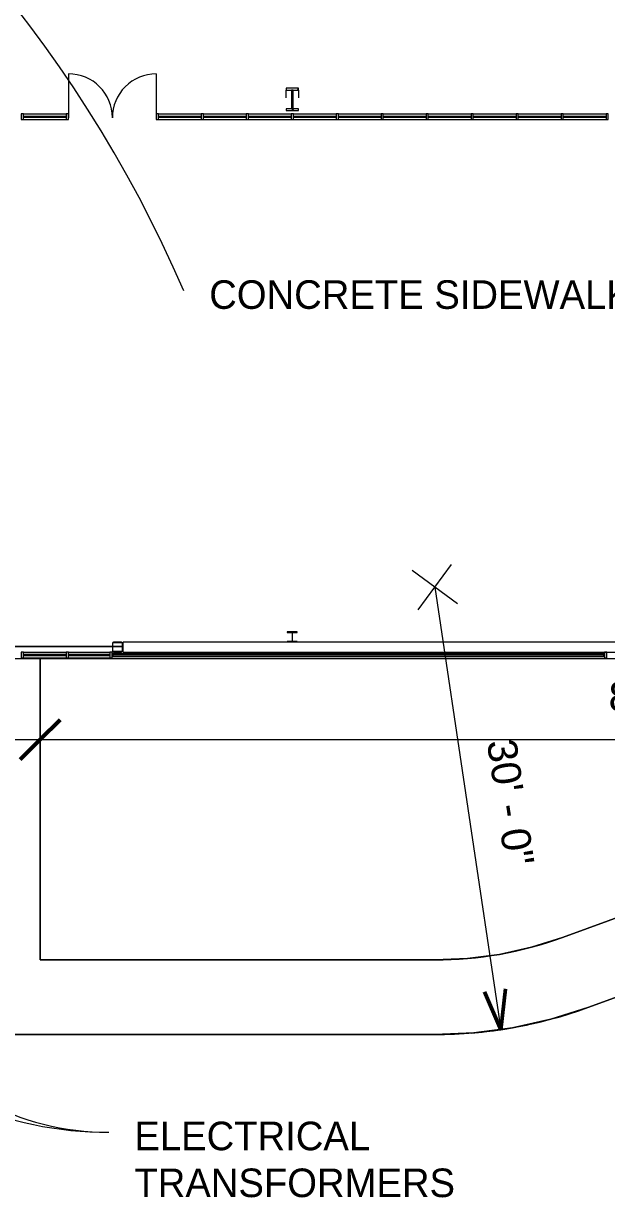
# Model space of a CAD drawing. Header units: inches. Extents: x 20008 to 27263, y -26025 to -19005.
# Drawn here: x 22870 to 23339, y -23234 to -22289 of the extents above; entities that cross this region are included whole.
import ezdxf

# ---------------------------------------------------------------- set-up
doc = ezdxf.new("R2010")
doc.units = ezdxf.units.IN
doc.header["$MEASUREMENT"] = 0
for name, color, linetype, lineweight in [('A-ANNO-DIMS', 211, 'Continuous', 9), ('A-ANNO-DIMS-256', 211, 'Continuous', 9), ('A-DOOR', 31, 'Continuous', 9), ('A-FLOR', 192, 'Continuous', 9), ('A-GLAZ-CURT', 52, 'Continuous', 9), ('A-GLAZ-CWMG', 51, 'Continuous', 9), ('A-WALL', 113, 'Continuous', 9), ('A-WALL-PATT', 111, 'Continuous', 25), ('C-TOPO', 7, 'Continuous', 9), ('Conc', 7, 'Continuous', 13), ('G-ANNO-TEXT', 231, 'Continuous', 9), ('L-SITE-WALL', 31, 'Continuous', 9), ('S-BEAM', 12, 'Continuous', 9), ('S-COLS', 52, 'Continuous', 9)]:
    doc.layers.add(name, color=color, linetype=linetype, lineweight=lineweight)
doc.styles.add('Arial_2', font='arial.ttf', dxfattribs={"height": 23.60479})
doc.styles.add('Century Gothic', font='GOTHIC.TTF', dxfattribs={"height": 22.993789})
doc.dimstyles.new('Arrow_-_3_32__Arial_1', dxfattribs={"dimscale": 12, "dimtxt": 24, "dimasz": 2.666667, "dimexe": 2, "dimexo": 0, "dimgap": 1.333333, "dimtad": 1, "dimjust": 3, "dimdec": 5, "dimrnd": 0.03125, "dimzin": 1, "dimdsep": 46, "dimlunit": 4, "dimtxsty": 'Arial_2', "dimblk1": 'OPEN30', "dimblk2": 'OPEN30', "dimsah": 1, "dimcen": 0.09, "dimazin": 0, "dimtfac": 1, "dimtdec": 4, "dimtix": 1, "dimtmove": 0, "dimatfit": 2, "dimfxl": 1, "dimtvp": 1, "dimtfill": 1, "dimfrac": 2, "dimtolj": 1, "dimtzin": 0, "dimarcsym": 2})
doc.dimstyles.new('Linear_-_3_32__Arial_1', dxfattribs={"dimscale": 12, "dimtxt": 24, "dimasz": 2.666667, "dimexe": 2, "dimexo": 1.333333, "dimgap": 1.333333, "dimtad": 1, "dimdec": 4, "dimrnd": 0.0625, "dimzin": 1, "dimdsep": 46, "dimlunit": 4, "dimtxsty": 'Arial_2', "dimblk1": 'OBLIQUE', "dimblk2": 'OBLIQUE', "dimsah": 1, "dimcen": 0.09, "dimdle": 2, "dimazin": 0, "dimtfac": 1, "dimtdec": 4, "dimtix": 1, "dimtmove": 0, "dimatfit": 3, "dimfxl": 1, "dimtvp": 1, "dimtfill": 1, "dimfrac": 2, "dimtolj": 1, "dimtzin": 0, "dimarcsym": 2})

# ---------------------------------------------------------------- blocks, each defined once
blk = doc.blocks.new('Struct_Xcel_Sports Complex_rvt-1-Site Plan - Phase 1')
at = {"layer": 'A-FLOR', "color": 7}
for p, q in [((22941.27, -22790.8), (22810.7, -22790.8)), ((22948.92, -22790.8), (22941.61, -22790.8)), ((22949.77, -22790.8), (22949.27, -22790.8))]:
    blk.add_line(p, q, dxfattribs=at)
at = {"layer": 'L-SITE-WALL', "color": 7}
for p, q in [((22810.7, -22790.8), (22941.27, -22790.8)), ((22941.61, -22790.8), (22948.92, -22790.8)), ((22949.27, -22790.8), (22949.77, -22790.8)), ((23337.08, -22798.8), (22941.02, -22798.8))]:
    blk.add_line(p, q, dxfattribs=at)
blk = doc.blocks.new('W-Wide Flange-Column - B2_E-1389165-Site Plan - Phase 1')
at = {"layer": 'S-COLS'}
h = blk.add_hatch(dxfattribs=at)
h.set_pattern_fill('FP_1', color=256, style=0, pattern_type=2)
h.set_pattern_definition([(225, (23085.89, -22783.178), (25.342707, -25.342707), []), (225, (23085.89, -22821.578), (25.342707, -25.342707), [])])
h.paths.add_polyline_path([(-4, 4.12), (-4, 3.69), (-0.84, 3.69), (-0.35, 3.49), (-0.14, 3), (-0.14, -3), (-0.35, -3.49), (-0.84, -3.69), (-4, -3.69), (-4, -4.12), (4, -4.12), (4, -3.69), (0.84, -3.69), (0.35, -3.49), (0.14, -3), (0.14, 3), (0.35, 3.49), (0.84, 3.69), (4, 3.69), (4, 4.12)], flags=0)
at = {"layer": 'S-COLS', "lineweight": 15}
for p, q in [((-4, 4.12), (-4, 3.69)), ((-4, 3.69), (-0.84, 3.69)), ((-0.14, 3), (-0.14, -3)), ((0.14, -3), (0.14, 3)), ((0.84, 3.69), (4, 3.69)), ((4, 3.69), (4, 4.12)), ((-0.84, -3.69), (-4, -3.69)), ((-4, -3.69), (-4, -4.12)), ((-4, -4.12), (4, -4.12)), ((4, -3.69), (0.84, -3.69)), ((4, -4.12), (4, -3.69))]:
    blk.add_line(p, q, dxfattribs=at)
for centre, start, end in [((-0.84, 3), 0, 90), ((0.84, 3), 90, 180), ((-0.84, -3), 270, 0), ((0.84, -3), 180, 270)]:
    blk.add_arc(centre, 0.691, start, end, dxfattribs=at)
blk = doc.blocks.new('columns and girder2 - one-V32-Site Plan - Phase 1')
at = {"layer": 'S-BEAM'}
h = blk.add_hatch(dxfattribs=at)
h.set_pattern_fill('FP_25', color=256, style=0, pattern_type=2)
h.set_pattern_definition([(225, (23085.89, -22360.053), (25.342707, -25.342707), []), (225, (23085.89, -22398.453), (25.342707, -25.342707), [])])
h.paths.add_polyline_path([(5, -0.5), (-5, -0.5), (-5, -2), (5, -2)], flags=0)
h.paths.add_polyline_path([(-5, -17.03), (-5, -18.55), (5, -18.55), (5, -17.03)], flags=0)
h.paths.add_polyline_path([(5, -1204.89), (-5, -1204.89), (-5, -1206.4), (5, -1206.4)], flags=0)
h.paths.add_polyline_path([(5, -1224.25), (-5, -1224.25), (-5, -1225), (5, -1225)], flags=0)
at = {"layer": 'S-BEAM', "lineweight": 15}
for p, q in [((5, -0.5), (-5, -0.5)), ((-5, -0.5), (-5, -2)), ((-5, -2), (5, -2)), ((0.62, -2), (-0.63, -2)), ((-0.63, -2), (-0.63, -17.03)), ((0.62, -17.03), (0.62, -2)), ((5, -2), (5, -0.5)), ((5, -17.03), (-5, -17.03)), ((-5, -17.03), (-5, -18.55)), ((-5, -18.55), (5, -18.55)), ((-0.63, -17.03), (0.62, -17.03)), ((5, -18.55), (5, -17.03))]:
    blk.add_line(p, q, dxfattribs=at)
at = {"layer": 'S-BEAM'}
for p, q in [((-5, -17.03), (-5, -10.69)), ((5, -10.69), (5, -17.03))]:
    blk.add_line(p, q, dxfattribs=at)
blk = doc.blocks.new('Rectangular Mullion - Exterior 2_ x 4_5_-1142353-Site Plan - Phase 1')
at = {"layer": 'A-GLAZ-CWMG', "lineweight": 13}
for p, q in [((0, 1.5), (-2, 1.5)), ((-2, 1.5), (-2, -3)), ((0, -3), (0, 1.5)), ((-2, -3), (0, -3))]:
    blk.add_line(p, q, dxfattribs=at)
blk = doc.blocks.new('System Panel - INSULATED LOW-E GLAZING _SEE ELEVATIONS FOR U-FACTOR_ SHGC_ _ LT_-1142335-Site Plan - Phase 1')
at = {"layer": 'A-GLAZ-CURT'}
for p, q in [((16.53125, -0.25), (-16.53125, -0.25)), ((-16.53125, -0.25), (-16.53125, -1.25)), ((-16.53125, -1.25), (-16.53125, -0.25)), ((16.53125, -0.25), (-16.53125, -0.25)), ((-16.53125, -1.25), (16.53125, -1.25)), ((-16.53125, -1.25), (16.53125, -1.25)), ((16.53125, -1.25), (16.53125, -0.25)), ((16.53125, -0.25), (16.53125, -1.25))]:
    blk.add_line(p, q, dxfattribs=at)
blk = doc.blocks.new('System Panel - INSULATED LOW-E GLAZING _SEE ELEVATIONS FOR U-FACTOR_ SHGC_ _ LT_-827433-Site Plan - Phase 1')
at = {"layer": 'A-GLAZ-CURT'}
for p, q in [((17.09375, -0.25), (-17.09375, -0.25)), ((-17.09375, -0.25), (-17.09375, -1.25)), ((-17.09375, -1.25), (-17.09375, -0.25)), ((17.09375, -0.25), (-17.09375, -0.25)), ((-17.09375, -1.25), (17.09375, -1.25)), ((-17.09375, -1.25), (17.09375, -1.25)), ((17.09375, -1.25), (17.09375, -0.25)), ((17.09375, -0.25), (17.09375, -1.25))]:
    blk.add_line(p, q, dxfattribs=at)
blk = doc.blocks.new('Rectangular Mullion - Exterior 2_ x 4_5_-1135321-Site Plan - Phase 1')
at = {"layer": 'A-GLAZ-CWMG'}
for p, q in [((22278.7, -22795.43), (22311.77, -22795.43)), ((22278.7, -22799.93), (22311.77, -22799.93))]:
    blk.add_line(p, q, dxfattribs=at)
blk = doc.blocks.new('Rectangular Mullion - Exterior 2_ x 4_5_-1305167-Site Plan - Phase 1')
at = {"layer": 'A-GLAZ-CWMG'}
for p, q in [((22869.77, -22795.43), (22903.95, -22795.43)), ((22869.77, -22799.93), (22903.95, -22799.93))]:
    blk.add_line(p, q, dxfattribs=at)
blk = doc.blocks.new('Rectangular Mullion - Exterior 2_ x 4_5_-1142382-Site Plan - Phase 1')
at = {"layer": 'A-GLAZ-CWMG', "lineweight": 13}
for p, q in [((0, 3), (-2, 3)), ((-2, 3), (-2, -1.5)), ((0, -1.5), (0, 3)), ((-2, -1.5), (0, -1.5))]:
    blk.add_line(p, q, dxfattribs=at)
blk = doc.blocks.new('Rectangular Mullion - Exterior 2_ x 4_5_-827464-Site Plan - Phase 1')
at = {"layer": 'A-GLAZ-CWMG', "lineweight": 13}
for p, q in [((-1, 3), (1, 3)), ((-1, -1.5), (-1, 3)), ((1, 3), (1, -1.5)), ((1, -1.5), (-1, -1.5))]:
    blk.add_line(p, q, dxfattribs=at)
blk = doc.blocks.new('System Panel - Interior Glazing-1220293-Site Plan - Phase 1')
at = {"layer": 'A-GLAZ-CURT'}
for p, q in [((17.21875, -0.5625), (-17.21875, -0.5625)), ((-17.21875, -0.5625), (-17.21875, -0.9375)), ((-17.21875, -0.9375), (17.21875, -0.9375)), ((17.21875, -0.9375), (17.21875, -0.5625))]:
    blk.add_line(p, q, dxfattribs=at)
blk = doc.blocks.new('Door_Single_Storefront - one-1371405-Site Plan - Phase 1')
at = {"layer": 'A-DOOR'}
blk.add_line((-17.65625, -35.3125), (-17.65625, 0), dxfattribs=at)
blk.add_arc((-17.65625, 0), 35.3125, 270, 0, dxfattribs=at)
blk = doc.blocks.new('Door_Single_Storefront - one-1371406-Site Plan - Phase 1')
at = {"layer": 'A-DOOR'}
blk.add_line((-17.65625, 35.3125), (-17.65625, 0), dxfattribs=at)
blk.add_arc((-17.65625, 0), 35.3125, 360, 90, dxfattribs=at)
blk = doc.blocks.new('Rectangular Mullion - Interior 1_75_ x 4_5_-1179494-Site Plan - Phase 1')
at = {"layer": 'A-GLAZ-CWMG'}
for p, q in [((24570.45, -22362.3), (24604.89, -22362.3)), ((24570.45, -22366.8), (24604.89, -22366.8))]:
    blk.add_line(p, q, dxfattribs=at)
blk = doc.blocks.new('Rectangular Mullion - Interior 1_75_ x 4_5_-1305206-Site Plan - Phase 1')
at = {"layer": 'A-GLAZ-CWMG'}
for p, q in [((24317.14, -22362.3), (24351.58, -22362.3)), ((24317.14, -22366.8), (24351.58, -22366.8))]:
    blk.add_line(p, q, dxfattribs=at)
blk = doc.blocks.new('Rectangular Mullion - Interior 1_75_ x 4_5_-V76-Site Plan - Phase 1')
at = {"layer": 'A-GLAZ-CWMG'}
for p, q in [((24027.64, -22362.3), (24062.08, -22362.3)), ((24027.64, -22366.8), (24062.08, -22366.8))]:
    blk.add_line(p, q, dxfattribs=at)
blk = doc.blocks.new('Rectangular Mullion - Interior 1_75_ x 4_5_-1220290-Site Plan - Phase 1')
at = {"layer": 'A-GLAZ-CWMG', "lineweight": 13}
for p, q in [((-0.875, 3), (0.875, 3)), ((-0.875, -1.5), (-0.875, 3)), ((0.875, 3), (0.875, -1.5)), ((0.875, -1.5), (-0.875, -1.5))]:
    blk.add_line(p, q, dxfattribs=at)
blk = doc.blocks.new('Girt_C - 8_D-1405511-Site Plan - Phase 1')
at = {"layer": 'S-BEAM'}
for p, q in [((23949.89, -22787.3), (22949.77, -22787.3)), ((22949.77, -22787.49), (22949.77, -22787.3)), ((23949.89, -22787.3), (23949.89, -22787.49)), ((22949.77, -22795.12), (22949.77, -22787.49)), ((22949.77, -22795.3), (22949.77, -22795.12)), ((22949.77, -22795.3), (23949.89, -22795.3)), ((23949.89, -22787.49), (23949.89, -22795.12)), ((23949.89, -22795.12), (23949.89, -22795.3))]:
    blk.add_line(p, q, dxfattribs=at)
blk = doc.blocks.new('DIMBLOCK41-Site Plan - Phase 1')
at = {"layer": 'A-ANNO-DIMS-256', "transparency": 16777216}
for p, q in [((23218.79, -22756.55), (23182.42, -22729.62)), ((23187.14, -22761.27), (23214.07, -22724.9)), ((23200.61, -22743.09), (23253.67, -23099.15))]:
    blk.add_line(p, q, dxfattribs=at)
at = {"layer": 'A-ANNO-DIMS-256', "lineweight": 50, "transparency": 16777216}
for q in [(23240.47, -23068.77), (23257.43, -23066.24)]:
    blk.add_line((23253.67, -23099.15), q, dxfattribs=at)
at = {"layer": 'A-ANNO-DIMS-256', "transparency": 16777216}
blk.add_arc((23200.61, -22743.09), 360, 274.65588, 282.29532, dxfattribs=at)
at = {"layer": 'A-ANNO-DIMS-256', "color": 0, "transparency": 16777216, "insert": (23265.74, -22863.85), "char_height": 23.605, "width": 122.2892, "attachment_point": 1, "rotation": 278.4756, "line_spacing_factor": 0.938532, "style": 'Arial_2', "bg_fill": 3, "box_fill_scale": 1.25, "bg_fill_color": 0, "bg_fill_transparency": 0}
blk.add_mtext('30\' - 0"', dxfattribs=at)
blk = doc.blocks.new('_Open30')
at = {"color": 0, "linetype": 'ByBlock', "lineweight": -2}
for p, q in [((-1, 0.268), (0, 0)), ((0, 0), (-1, -0.268)), ((0, 0), (-1, 0))]:
    blk.add_line(p, q, dxfattribs=at)
blk = doc.blocks.new('DIMBLOCK73-Site Plan - Phase 1')
at = {"layer": 'A-ANNO-DIMS-256', "transparency": 16777216}
for p, q in [((22058.14, -22806.8), (22058.14, -22889.77)), ((22058.14, -22865.77), (22058.14, -22806.8)), ((22883.02, -22859.15), (22883.02, -22889.77)), ((22883.02, -22865.77), (22883.02, -22859.15)), ((22058.14, -22865.77), (22883.02, -22865.77))]:
    blk.add_line(p, q, dxfattribs=at)
at = {"layer": 'A-ANNO-DIMS-256', "lineweight": 50, "transparency": 16777216}
for p, q in [((22058.14, -22865.77), (22074.14, -22849.77)), ((22883.02, -22865.77), (22899.02, -22849.77)), ((22058.14, -22865.77), (22042.14, -22881.77)), ((22883.02, -22865.77), (22867.02, -22881.77))]:
    blk.add_line(p, q, dxfattribs=at)
at = {"layer": 'A-ANNO-DIMS-256', "color": 0, "transparency": 16777216, "insert": (22392.3, -22819.15), "char_height": 23.6048, "width": 187.8646, "attachment_point": 1, "line_spacing_factor": 0.938532, "style": 'Arial_2', "bg_fill": 3, "box_fill_scale": 1.25, "bg_fill_color": 0, "bg_fill_transparency": 0}
blk.add_mtext('68\' - 8 7/8"', dxfattribs=at)
blk = doc.blocks.new('_Oblique')
at = {"color": 0, "linetype": 'ByBlock', "lineweight": -2}
blk.add_line((-0.5, -0.5), (0.5, 0.5), dxfattribs=at)
blk = doc.blocks.new('DIMBLOCK74-Site Plan - Phase 1')
at = {"layer": 'A-ANNO-DIMS-256', "lineweight": 50, "transparency": 16777216}
for p, q in [((22883.02, -22865.77), (22899.02, -22849.77)), ((23954.27, -22865.77), (23970.27, -22849.77)), ((22883.02, -22865.77), (22867.02, -22881.77)), ((23954.27, -22865.77), (23938.27, -22881.77))]:
    blk.add_line(p, q, dxfattribs=at)
at = {"layer": 'A-ANNO-DIMS-256', "transparency": 16777216}
for p, q in [((22883.02, -22859.15), (22883.02, -22889.77)), ((22883.02, -22865.77), (22883.02, -22859.15)), ((23954.27, -22859.15), (23954.27, -22889.77)), ((23954.27, -22865.77), (23954.27, -22859.15)), ((22883.02, -22865.77), (23954.27, -22865.77))]:
    blk.add_line(p, q, dxfattribs=at)
at = {"layer": 'A-ANNO-DIMS-256', "color": 0, "transparency": 16777216, "insert": (23340.36, -22819.15), "char_height": 23.6048, "width": 187.8646, "attachment_point": 1, "line_spacing_factor": 0.938532, "style": 'Arial_2', "bg_fill": 3, "box_fill_scale": 1.25, "bg_fill_color": 0, "bg_fill_transparency": 0}
blk.add_mtext('89\' - 3 1/4"', dxfattribs=at)

msp = doc.modelspace()

# ---------------------------------------------------------------- hatches: boundary and pattern name
at = {"layer": 'A-WALL-PATT', "lineweight": 9, "transparency": 33554649}
msp.add_hatch(color=256, dxfattribs=at).paths.add_polyline_path([(23287.009082, -22798.480335), (23336.765225, -22798.480335), (23336.765225, -22796.905535), (22941.327725, -22796.905535), (22941.327725, -22798.480335), (23073.227749, -22798.480335)], flags=0)
at = {"layer": 'S-COLS'}
h = msp.add_hatch(dxfattribs=at)
h.set_pattern_fill('FP_8', color=256, style=0, pattern_type=2)
h.set_pattern_definition([(45, (0, 0), (-25.342707, 25.342707), []), (45, (0, 38.4), (-25.342707, 25.342707), [])])
h.paths.add_polyline_path([(22941.963225, -22795.30281), (22948.567225, -22795.30281), (22949.060786, -22795.098371), (22949.265225, -22794.60481), (22949.265225, -22788.00081), (22949.060786, -22787.50725), (22948.567225, -22787.30281), (22941.963225, -22787.30281), (22941.469665, -22787.50725), (22941.265225, -22788.00081), (22941.265225, -22794.60481), (22941.469665, -22795.098371)], flags=0)
h.paths.add_polyline_path([(22941.963225, -22794.95381), (22941.716445, -22794.851591), (22941.614225, -22794.60481), (22941.716445, -22787.75403), (22941.963225, -22787.65181), (22948.814006, -22787.75403), (22948.916225, -22788.00081), (22948.814006, -22794.851591), (22948.567225, -22794.95381)], flags=0)

# ---------------------------------------------------------------- linework, layer by layer
at = {"layer": 'A-WALL', "lineweight": 25}
for p, q in [((23336.765225, -22796.905535), (22941.327725, -22796.905535)), ((22941.327725, -22796.905535), (22941.327725, -22798.480335)), ((22941.327725, -22798.480335), (23336.765225, -22798.480335)), ((23336.765225, -22798.480335), (23336.765225, -22796.905535))]:
    msp.add_line(p, q, dxfattribs=at)
at = {"layer": 'C-TOPO'}
for p, q in [((22883.015625, -22799.92781), (22883.015625, -23043.084961)), ((22883.015625, -23043.084961), (22883.015625, -22799.92781)), ((23303.213379, -23024.992676), (23607.32373, -22914.306152)), ((23607.32373, -22914.306152), (23303.213379, -23024.992676)), ((23627.846191, -22970.687988), (23323.734375, -23081.374512)), ((23323.734375, -23081.374512), (23627.846191, -22970.687988)), ((23252.702637, -23038.527832), (23278.253906, -23032.863281)), ((23278.253906, -23032.863281), (23252.702637, -23038.527832)), ((23278.253906, -23032.863281), (23303.213379, -23024.992676)), ((23303.213379, -23024.992676), (23278.253906, -23032.863281)), ((23200.608398, -23043.084961), (23226.754395, -23041.943848)), ((23226.754395, -23041.943848), (23200.608398, -23043.084961)), ((23226.754395, -23041.943848), (23252.702637, -23038.527832)), ((23252.702637, -23038.527832), (23226.754395, -23041.943848)), ((22883.015625, -23043.084961), (23200.608398, -23043.084961)), ((23200.608398, -23043.084961), (22883.015625, -23043.084961)), ((23323.734375, -23081.374512), (23293.782715, -23090.818359)), ((23293.782715, -23090.818359), (23323.734375, -23081.374512)), ((23263.120605, -23097.616699), (23231.983887, -23101.715332)), ((23231.983887, -23101.715332), (23263.120605, -23097.616699)), ((23293.782715, -23090.818359), (23263.120605, -23097.616699)), ((23263.120605, -23097.616699), (23293.782715, -23090.818359)), ((23200.608398, -23103.084961), (22031.235352, -23103.084961)), ((22031.235352, -23103.084961), (23200.608398, -23103.084961)), ((23231.983887, -23101.715332), (23200.608398, -23103.084961)), ((23200.608398, -23103.084961), (23231.983887, -23101.715332))]:
    msp.add_line(p, q, dxfattribs=at)
at = {"layer": 'Conc'}
for p, q in [((22883.015225, -23043.085554), (22883.015225, -22799.92781)), ((23303.213763, -23024.99334), (23607.324307, -22914.306154)), ((23323.734971, -23081.374897), (23627.845515, -22970.687711)), ((22883.015225, -23043.085554), (23200.60772, -23043.085554)), ((22031.235225, -23103.085554), (23200.60772, -23103.085554))]:
    msp.add_line(p, q, dxfattribs=at)
for radius in [300, 360]:
    msp.add_arc((23200.60772, -22743.085554), radius, 270, 290, dxfattribs=at)
at = {"layer": 'G-ANNO-TEXT', "color": 145}
for centre, radius, start, end in [((22048.068449, -22914.173882), 1034.995199, 23.306882938, 95.11554283), ((22938.380643, -22882.296994), 299.433838, 176.755913374, 270), ((22938.380643, -22966.562392), 215.16844, 157.439961967, 270)]:
    msp.add_arc(centre, radius, start, end, dxfattribs=at)
at = {"layer": 'L-SITE-WALL'}
for p, q in [((25232.823805, -22800.80281), (22652.387245, -22800.80281)), ((22941.015225, -22798.80281), (23337.077725, -22798.80281))]:
    msp.add_line(p, q, dxfattribs=at)
at = {"layer": 'S-COLS', "lineweight": 15}
for p, q in [((22948.567225, -22787.30281), (22941.963225, -22787.30281)), ((22941.265225, -22788.00081), (22941.265225, -22794.60481)), ((22941.614225, -22794.60481), (22941.614225, -22788.00081)), ((22941.963225, -22787.65181), (22948.567225, -22787.65181)), ((22948.567225, -22794.95381), (22941.963225, -22794.95381)), ((22941.963225, -22795.30281), (22948.567225, -22795.30281)), ((22948.916225, -22788.00081), (22948.916225, -22794.60481)), ((22949.265225, -22794.60481), (22949.265225, -22788.00081))]:
    msp.add_line(p, q, dxfattribs=at)
for centre, radius, start, end in [((22941.963225, -22788.00081), 0.698, 90, 180), ((22948.567225, -22788.00081), 0.698, 0, 90), ((22941.963225, -22794.60481), 0.698, 180, 270), ((22941.963225, -22788.00081), 0.349, 90, 180), ((22941.963225, -22794.60481), 0.349, 180, 270), ((22948.567225, -22788.00081), 0.349, 0, 90), ((22948.567225, -22794.60481), 0.698, 270, 0), ((22948.567225, -22794.60481), 0.349, 270, 0)]:
    msp.add_arc(centre, radius, start, end, dxfattribs=at)

# ---------------------------------------------------------------- block references
at = {"layer": 'A-DOOR'}
msp.add_blockref('Door_Single_Storefront - one-1371406-Site Plan - Phase 1', (22923.483975, -22365.30281), dxfattribs=at)
at = {"layer": 'A-DOOR', "rotation": 180}
msp.add_blockref('Door_Single_Storefront - one-1371405-Site Plan - Phase 1', (22958.796475, -22365.30281), dxfattribs=at)
at = {"layer": 'A-GLAZ-CURT', "rotation": 180}
for name, p in [('System Panel - Interior Glazing-1220293-Site Plan - Phase 1', (22886.858975, -22365.30281)), ('System Panel - Interior Glazing-1220293-Site Plan - Phase 1', (22995.421475, -22365.30281)), ('System Panel - Interior Glazing-1220293-Site Plan - Phase 1', (23031.608975, -22365.30281)), ('System Panel - Interior Glazing-1220293-Site Plan - Phase 1', (23067.796475, -22365.30281)), ('System Panel - Interior Glazing-1220293-Site Plan - Phase 1', (23103.983975, -22365.30281)), ('System Panel - Interior Glazing-1220293-Site Plan - Phase 1', (23140.171475, -22365.30281)), ('System Panel - Interior Glazing-1220293-Site Plan - Phase 1', (23176.358975, -22365.30281)), ('System Panel - Interior Glazing-1220293-Site Plan - Phase 1', (23212.546475, -22365.30281)), ('System Panel - Interior Glazing-1220293-Site Plan - Phase 1', (23248.733975, -22365.30281)), ('System Panel - Interior Glazing-1220293-Site Plan - Phase 1', (23284.921475, -22365.30281)), ('System Panel - Interior Glazing-1220293-Site Plan - Phase 1', (23321.108975, -22365.30281)), ('System Panel - INSULATED LOW-E GLAZING _SEE ELEVATIONS FOR U-FACTOR_ SHGC_ _ LT_-827433-Site Plan - Phase 1', (22886.858975, -22798.42781)), ('System Panel - INSULATED LOW-E GLAZING _SEE ELEVATIONS FOR U-FACTOR_ SHGC_ _ LT_-1142335-Site Plan - Phase 1', (22922.483975, -22798.42781))]:
    msp.add_blockref(name, p, dxfattribs=at)
at = {"layer": 'A-GLAZ-CWMG', "extrusion": (0, 0, -1)}
for name, p in [('Rectangular Mullion - Interior 1_75_ x 4_5_-1220290-Site Plan - Phase 1', (-22868.765225, -22365.30281)), ('Rectangular Mullion - Interior 1_75_ x 4_5_-1220290-Site Plan - Phase 1', (-22904.952725, -22365.30281)), ('Rectangular Mullion - Interior 1_75_ x 4_5_-1220290-Site Plan - Phase 1', (-22977.327725, -22365.30281)), ('Rectangular Mullion - Interior 1_75_ x 4_5_-1220290-Site Plan - Phase 1', (-23013.515225, -22365.30281)), ('Rectangular Mullion - Interior 1_75_ x 4_5_-1220290-Site Plan - Phase 1', (-23049.702725, -22365.30281)), ('Rectangular Mullion - Interior 1_75_ x 4_5_-1220290-Site Plan - Phase 1', (-23085.890225, -22365.30281)), ('Rectangular Mullion - Interior 1_75_ x 4_5_-1220290-Site Plan - Phase 1', (-23122.077725, -22365.30281)), ('Rectangular Mullion - Interior 1_75_ x 4_5_-1220290-Site Plan - Phase 1', (-23158.265225, -22365.30281)), ('Rectangular Mullion - Interior 1_75_ x 4_5_-1220290-Site Plan - Phase 1', (-23194.452725, -22365.30281)), ('Rectangular Mullion - Interior 1_75_ x 4_5_-1220290-Site Plan - Phase 1', (-23230.640225, -22365.30281)), ('Rectangular Mullion - Interior 1_75_ x 4_5_-1220290-Site Plan - Phase 1', (-23266.827725, -22365.30281)), ('Rectangular Mullion - Interior 1_75_ x 4_5_-1220290-Site Plan - Phase 1', (-23303.015225, -22365.30281)), ('Rectangular Mullion - Interior 1_75_ x 4_5_-1220290-Site Plan - Phase 1', (-23339.202725, -22365.30281)), ('Rectangular Mullion - Exterior 2_ x 4_5_-827464-Site Plan - Phase 1', (-22868.765225, -22798.42781)), ('Rectangular Mullion - Exterior 2_ x 4_5_-827464-Site Plan - Phase 1', (-22904.952725, -22798.42781))]:
    msp.add_blockref(name, p, dxfattribs=at)
at = {"layer": 'A-GLAZ-CWMG'}
for name, p in [('Rectangular Mullion - Interior 1_75_ x 4_5_-V76-Site Plan - Phase 1', (-1158, 0)), ('Rectangular Mullion - Interior 1_75_ x 4_5_-1305206-Site Plan - Phase 1', (-1338.9375, 0)), ('Rectangular Mullion - Interior 1_75_ x 4_5_-1179494-Site Plan - Phase 1', (-1556.0625, 0)), ('Rectangular Mullion - Interior 1_75_ x 4_5_-1179494-Site Plan - Phase 1', (-1519.875, 0)), ('Rectangular Mullion - Interior 1_75_ x 4_5_-1179494-Site Plan - Phase 1', (-1483.6875, 0)), ('Rectangular Mullion - Interior 1_75_ x 4_5_-1179494-Site Plan - Phase 1', (-1447.5, 0)), ('Rectangular Mullion - Interior 1_75_ x 4_5_-1179494-Site Plan - Phase 1', (-1411.3125, 0)), ('Rectangular Mullion - Interior 1_75_ x 4_5_-1179494-Site Plan - Phase 1', (-1375.125, 0)), ('Rectangular Mullion - Interior 1_75_ x 4_5_-1179494-Site Plan - Phase 1', (-1338.9375, 0)), ('Rectangular Mullion - Interior 1_75_ x 4_5_-1179494-Site Plan - Phase 1', (-1302.75, 0)), ('Rectangular Mullion - Interior 1_75_ x 4_5_-1179494-Site Plan - Phase 1', (-1266.5625, 0)), ('Rectangular Mullion - Exterior 2_ x 4_5_-1305167-Site Plan - Phase 1', (0, 0)), ('Rectangular Mullion - Exterior 2_ x 4_5_-1135321-Site Plan - Phase 1', (627.25, 0)), ('Rectangular Mullion - Exterior 2_ x 4_5_-1142382-Site Plan - Phase 1', (22941.015225, -22798.42781))]:
    msp.add_blockref(name, p, dxfattribs=at)
at = {"layer": 'A-GLAZ-CWMG', "rotation": 180}
msp.add_blockref('Rectangular Mullion - Exterior 2_ x 4_5_-1142353-Site Plan - Phase 1', (23337.077725, -22798.42781), dxfattribs=at)
at = {"layer": 'S-BEAM', "rotation": 180}
msp.add_blockref('columns and girder2 - one-V32-Site Plan - Phase 1', (23085.890225, -22360.05281), dxfattribs=at)
at = {"layer": 'S-BEAM'}
msp.add_blockref('Girt_C - 8_D-1405511-Site Plan - Phase 1', (0, 0), dxfattribs=at)
at = {"layer": 'S-COLS', "rotation": 180}
msp.add_blockref('W-Wide Flange-Column - B2_E-1389165-Site Plan - Phase 1', (23085.890225, -22783.17781), dxfattribs=at)

# ---------------------------------------------------------------- texts
at = {"layer": 'G-ANNO-TEXT', "color": 145, "char_height": 22.99378882, "attachment_point": 1, "line_spacing_factor": 0.984117, "style": 'Century Gothic'}
for s, insert, width in [('CONCRETE SIDEWALK (6" HIGH CURB)', (23019.086857, -22496.116301), 675.072), ('ELECTRICAL\\PTRANSFORMERS', (22958.860643, -23173.175138), 285.12)]:
    msp.add_mtext(s, dxfattribs=dict(at, insert=insert, width=width))

# ---------------------------------------------------------------- next in the draw order: dimensions: what is measured, and where the dimension line sits
at = {"layer": 'A-ANNO-DIMS'}
dim = msp.add_radius_dim(center=(23200.60772, -22743.085554), mpoint=(23253.667497, -23099.15389), dimstyle='Arrow_-_3_32__Arial_1', override={"dimpost": '<>'}, dxfattribs=at)
dim.commit()
dim.dimension.update_dxf_attribs({"geometry": 'DIMBLOCK41-Site Plan - Phase 1', "text_midpoint": (23252.532964, -22901.158745)})
dim = msp.add_linear_dim(base=(22883.015225, -22865.774736), p1=(22058.140225, -22790.80281), p2=(22883.015225, -22843.147319), dimstyle='Linear_-_3_32__Arial_1', override={"dimpost": '<>', "dimfxl": 826.534157}, dxfattribs=at)
dim.commit()
dim.dimension.update_dxf_attribs({"geometry": 'DIMBLOCK73-Site Plan - Phase 1', "text_midpoint": (22470.577725, -22837.569804)})

# ---------------------------------------------------------------- next in the draw order: block references
at = {"lineweight": 5}
msp.add_blockref('Struct_Xcel_Sports Complex_rvt-1-Site Plan - Phase 1', (0, 0), dxfattribs=at)

# ---------------------------------------------------------------- next in the draw order: dimensions: what is measured, and where the dimension line sits
at = {"layer": 'A-ANNO-DIMS'}
dim = msp.add_linear_dim(base=(23954.265225, -22865.774736), p1=(22883.015225, -22843.147319), p2=(23954.265225, -22843.147319), dimstyle='Linear_-_3_32__Arial_1', override={"dimpost": '<>', "dimfxl": 1071.25}, dxfattribs=at)
dim.commit()
dim.dimension.update_dxf_attribs({"geometry": 'DIMBLOCK74-Site Plan - Phase 1', "text_midpoint": (23418.640225, -22837.561753)})

doc.saveas('drawing.dxf')
